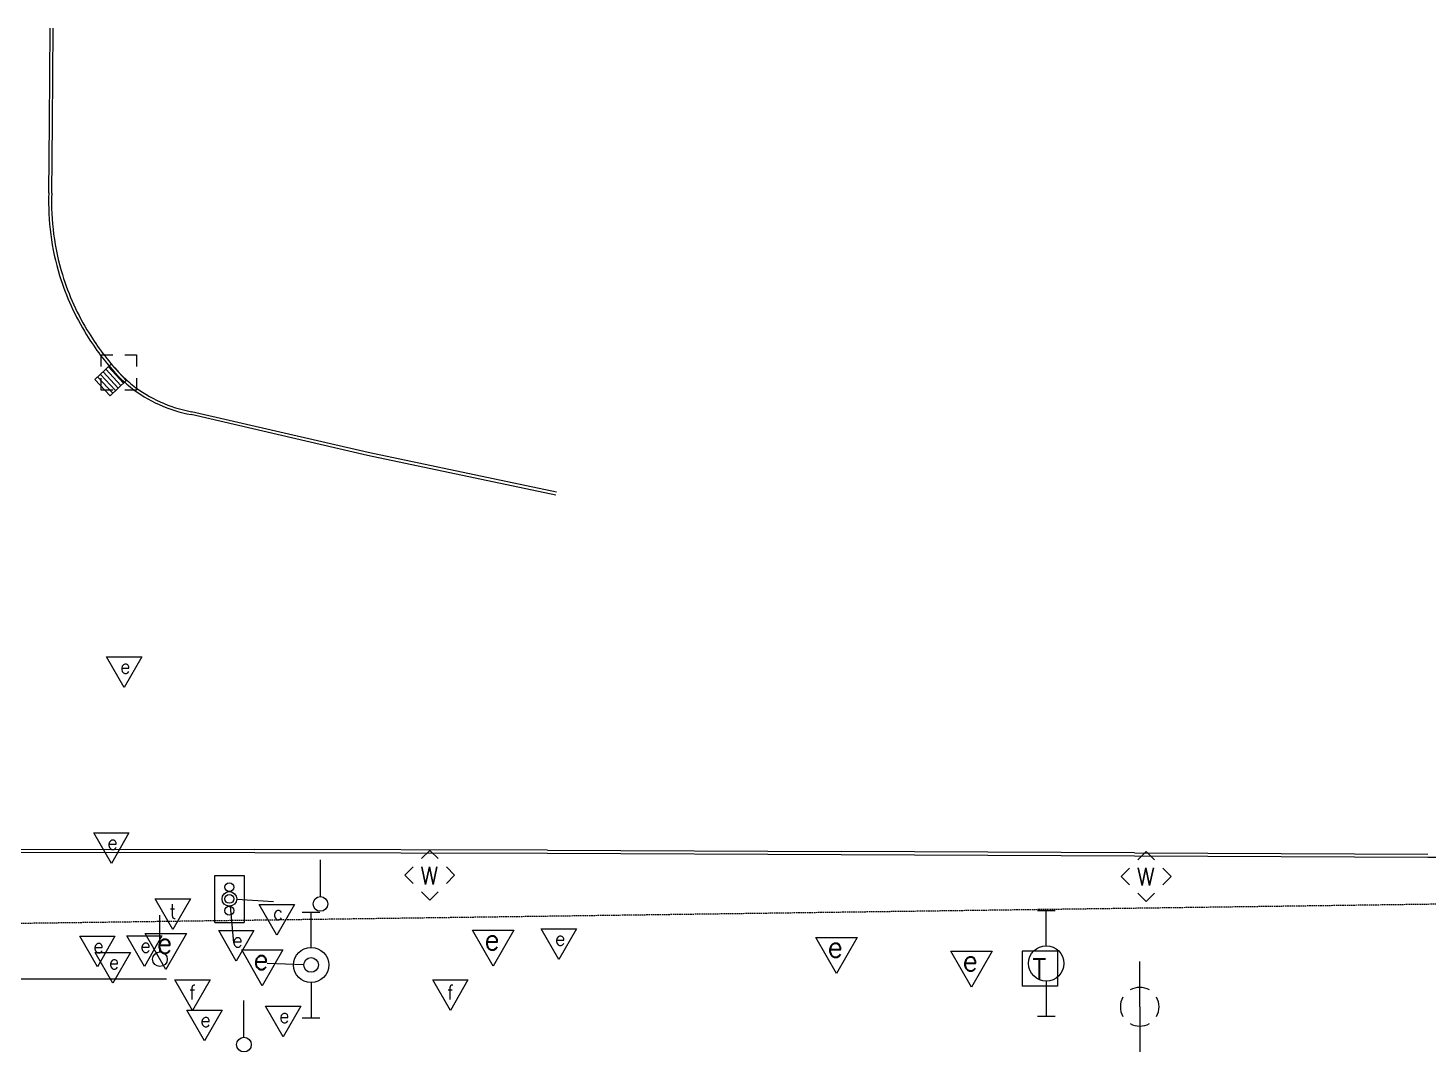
# Model space of a CAD drawing. Header units: feet. Extents: x 19943 to 22668, y 19646 to 21490.
# Drawn here: x 21433.8 to 21672.1, y 21264.2 to 21438.5 of the extents above; entities that cross this region are included whole.
import ezdxf

# ---------------------------------------------------------------- set-up
doc = ezdxf.new("R2010")
doc.units = ezdxf.units.FT
doc.header["$MEASUREMENT"] = 0
doc.linetypes.add('DASHED2', pattern=[0.375, 0.25, -0.125])
for name, color, linetype in [('V-CATV-UNDR-MRKR', 253, 'Continuous'), ('V-FENC-SNOW', 253, 'Continuous'), ('V-FIBR-UNDR-MRKR', 253, 'Continuous'), ('V-PHON', 253, 'Continuous'), ('V-PHON-UNDR-MRKR', 253, 'Continuous'), ('V-POWR-POLE', 253, 'Continuous'), ('V-POWR-POLE-GUYW', 253, 'Continuous'), ('V-POWR-UNDR-MRKR', 253, 'Continuous'), ('V-ROAD-CURB-BACK', 253, 'Continuous'), ('V-ROAD-CURB-FACE', 253, 'Continuous'), ('V-ROAD-SGNL', 253, 'Continuous'), ('V-STRM', 253, 'Continuous'), ('V-STRM-INLT-CURB-BACK', 253, 'Continuous'), ('V-STRM-PIPE', 253, 'DASHED2'), ('V-WATR', 253, 'Continuous'), ('V-WATR-STRC', 253, 'Continuous')]:
    doc.layers.add(name, color=color, linetype=linetype)
doc.styles.add('14', font='ROMANS')

# ---------------------------------------------------------------- blocks, each defined once
blk = doc.blocks.new('ex util pole')
for p, q in [((-0.06, 0), (-0.18, 0)), ((-0.1795, 0.03), (-0.1795, -0.03)), ((0.06, 0), (0.18, 0)), ((0.1801, 0.03), (0.1801, -0.03))]:
    blk.add_line(p, q)
blk.add_circle((0, 0), 0.06)
blk = doc.blocks.new('ex guy wire')
blk.add_line((0, 0.025), (0, 0.15))
blk.add_circle((0, 0), 0.025)
blk = doc.blocks.new('ex elec pm_flag')
for p, q in [((-0.0703, 0.0463), (0.0703, 0.0463)), ((0, -0.076), (-0.0703, 0.0463)), ((0.0703, 0.0463), (0, -0.076))]:
    blk.add_line(p, q)
at = {"style": '14'}
blk.add_text('e', height=0.07, dxfattribs=at).set_placement((-0.0315, -0.0206))
blk = doc.blocks.new('ex tele box')
for p, q in [((0.06, 0.06), (-0.06, 0.06)), ((-0.06, 0.06), (-0.06, -0.06)), ((0.06, 0.06), (0.06, -0.06)), ((0.06, -0.06), (-0.06, -0.06))]:
    blk.add_line(p, q)
at = {"style": '14'}
blk.add_text('T', height=0.07, dxfattribs=at).set_placement((-0.0258, -0.037))
blk = doc.blocks.new('ex water valve')
for q in [(-0.077, 0), (0.077, 0)]:
    blk.add_line((0, 0), q)
for start, end in [(60, 120), (150, 210), (330, 30), (240, 300)]:
    blk.add_arc((0, 0), 0.033, start, end)
blk = doc.blocks.new('ex water stub')
for p, q in [((-0.0283, 0.0566), (0, 0.0849)), ((0, 0.0849), (0.0283, 0.0566)), ((-0.0849, 0), (-0.0566, 0.0283)), ((0.0566, 0.0283), (0.0849, 0)), ((0.0849, 0), (0.0566, -0.0283)), ((-0.0566, -0.0283), (-0.0849, 0)), ((0, -0.0849), (-0.0283, -0.0566)), ((0.0283, -0.0566), (0, -0.0849))]:
    blk.add_line(p, q)
at = {"style": '14'}
blk.add_text('W', height=0.06, dxfattribs=at).set_placement((-0.0321, -0.0314))
blk = doc.blocks.new('ex TRAFFIC SIG')
for p, q in [((-0.05, 0.08), (0.05, 0.08)), ((-0.05, -0.08), (-0.05, 0.08)), ((0.05, 0.08), (0.05, -0.08)), ((-0.05, -0.08), (0.05, -0.08))]:
    blk.add_line(p, q)
for centre in [(0, 0.04), (0, 0), (0, -0.04)]:
    blk.add_circle(centre, 0.015)
blk = doc.blocks.new('ex inlet')
for p, q in [((-0.06, 0.06), (-0.02, 0.06)), ((-0.06, 0.02), (-0.06, 0.06)), ((0.02, 0.06), (0.06, 0.06)), ((0.06, 0.06), (0.06, 0.02)), ((-0.06, -0.06), (-0.06, -0.02)), ((0.06, -0.02), (0.06, -0.06)), ((-0.02, -0.06), (-0.06, -0.06)), ((0.06, -0.06), (0.02, -0.06))]:
    blk.add_line(p, q)
blk = doc.blocks.new('Existing Basemap')
at = {"layer": 'V-CATV-UNDR-MRKR', "linetype": 'Continuous'}
for p, q in [((21473.16, 21289.32), (21479.16, 21289.32)), ((21476.16, 21284.1), (21473.16, 21289.32)), ((21479.16, 21289.32), (21476.16, 21284.1))]:
    blk.add_line(p, q, dxfattribs=at)
at = {"layer": 'V-FENC-SNOW'}
blk.add_line((21419.92, 21276.68), (21457.4, 21276.64), dxfattribs=at)
at = {"layer": 'V-FIBR-UNDR-MRKR'}
for p, q in [((21458.8, 21276.49), (21464.8, 21276.49)), ((21461.8, 21271.27), (21458.8, 21276.49)), ((21464.8, 21276.49), (21461.8, 21271.27)), ((21502.7, 21276.49), (21508.7, 21276.49)), ((21505.7, 21271.27), (21502.7, 21276.49)), ((21508.7, 21276.49), (21505.7, 21271.27))]:
    blk.add_line(p, q, dxfattribs=at)
at = {"layer": 'V-PHON-UNDR-MRKR', "linetype": 'Continuous'}
for p, q in [((21455.44, 21290.28), (21461.44, 21290.28)), ((21458.44, 21285.06), (21455.44, 21290.28)), ((21461.44, 21290.28), (21458.44, 21285.06))]:
    blk.add_line(p, q, dxfattribs=at)
at = {"layer": 'V-POWR-UNDR-MRKR'}
for p, q in [((21447.16, 21331.46), (21453.16, 21331.46)), ((21450.16, 21326.24), (21447.16, 21331.46)), ((21453.16, 21331.46), (21450.16, 21326.24)), ((21444.99, 21301.51), (21450.99, 21301.51)), ((21447.99, 21296.29), (21444.99, 21301.51)), ((21450.99, 21301.51), (21447.99, 21296.29)), ((21442.61, 21283.93), (21448.61, 21283.93)), ((21445.61, 21278.71), (21442.61, 21283.93)), ((21448.61, 21283.93), (21445.61, 21278.71)), ((21450.61, 21283.97), (21456.61, 21283.97)), ((21453.61, 21278.75), (21450.61, 21283.97)), ((21456.61, 21283.97), (21453.61, 21278.75)), ((21466.26, 21284.88), (21472.26, 21284.88)), ((21469.26, 21279.66), (21466.26, 21284.88)), ((21472.26, 21284.88), (21469.26, 21279.66)), ((21521.17, 21285.16), (21527.17, 21285.16)), ((21524.17, 21279.94), (21521.17, 21285.16)), ((21527.17, 21285.16), (21524.17, 21279.94)), ((21445.24, 21281.12), (21451.24, 21281.12)), ((21448.24, 21275.9), (21445.24, 21281.12)), ((21451.24, 21281.12), (21448.24, 21275.9)), ((21460.83, 21271.31), (21466.83, 21271.31)), ((21463.83, 21266.09), (21460.83, 21271.31)), ((21466.83, 21271.31), (21463.83, 21266.09)), ((21474.23, 21271.99), (21480.23, 21271.99)), ((21477.23, 21266.77), (21474.23, 21271.99)), ((21480.23, 21271.99), (21477.23, 21266.77))]:
    blk.add_line(p, q, dxfattribs=at)
at = {"layer": 'V-ROAD-CURB-BACK', "linetype": 'Continuous'}
for p, q in [((21437.95, 21422.37), (21438.08, 21438.51)), ((21437.85, 21410.42), (21437.95, 21422.37)), ((21491.7, 21366.23), (21461.66, 21373.2)), ((21523.79, 21359.5), (21491.7, 21366.23)), ((21422.42, 21298.21), (21472.39, 21298.18)), ((21472.39, 21298.18), (21522.25, 21298.03)), ((21522.25, 21298.03), (21572.24, 21297.82)), ((21572.24, 21297.82), (21622.18, 21297.58)), ((21622.18, 21297.58), (21672.13, 21297.37)), ((21672.13, 21297.37), (21721.99, 21297.17))]:
    blk.add_line(p, q, dxfattribs=at)
for centre, radius, start, end in [((21479.99, 21408.84), 42.18, 177.8486, 196.9642), ((21481.12, 21409.35), 43.4, 197.1766, 211.6904), ((21481.12, 21409.35), 43.4, 211.6904, 222.7676), ((21465.69, 21395.56), 22.72, 223.6668, 231.5381), ((21465.69, 21395.56), 22.72, 231.5381, 259.7802)]:
    blk.add_arc(centre, radius, start, end, dxfattribs=at)
at = {"layer": 'V-ROAD-CURB-FACE'}
for p, q in [((21437.45, 21422.38), (21437.58, 21438.51)), ((21437.35, 21410.43), (21437.45, 21422.38)), ((21491.59, 21365.74), (21461.56, 21372.71)), ((21523.68, 21359.01), (21491.59, 21365.74)), ((21422.42, 21298.71), (21472.39, 21298.68)), ((21522.25, 21298.53), (21472.38, 21298.68)), ((21522.25, 21298.53), (21572.25, 21298.32)), ((21622.18, 21298.08), (21572.24, 21298.32)), ((21622.18, 21298.08), (21672.13, 21297.87))]:
    blk.add_line(p, q, dxfattribs=at)
for centre, radius, start, end in [((21479.99, 21408.84), 42.68, 177.8584, 196.9654), ((21481.12, 21409.35), 43.9, 197.1754, 211.6904), ((21481.12, 21409.35), 43.9, 211.6904, 222.7727), ((21465.69, 21395.56), 23.22, 223.6571, 231.5381), ((21465.69, 21395.56), 23.22, 231.5381, 259.7494)]:
    blk.add_arc(centre, radius, start, end, dxfattribs=at)
at = {"layer": 'V-STRM-INLT-CURB-BACK'}
for p, q in [((21447.97, 21381.26), (21445.2, 21378.7)), ((21450.54, 21378.49), (21447.97, 21381.26)), ((21445.2, 21378.7), (21447.77, 21375.92)), ((21445.66, 21379.12), (21448.23, 21376.35)), ((21448.69, 21376.78), (21446.12, 21379.55)), ((21446.59, 21379.98), (21449.15, 21377.2)), ((21449.62, 21377.63), (21447.05, 21380.41)), ((21447.51, 21380.83), (21450.08, 21378.06)), ((21447.77, 21375.92), (21450.54, 21378.49))]:
    blk.add_line(p, q, dxfattribs=at)
at = {"layer": 'V-STRM-PIPE'}
blk.add_line((21254.08, 21283.7), (21824.41, 21291.46), dxfattribs=at)
at = {"layer": 'V-PHON', "linetype": 'Continuous', "xscale": 50, "yscale": 50}
blk.add_blockref('ex tele box', (21606.05, 21278.38), dxfattribs=at)
at = {"layer": 'V-POWR-POLE', "linetype": 'Continuous', "xscale": 50, "yscale": 50, "rotation": 90}
for p in [(21482, 21279.01), (21607.14, 21279.27)]:
    blk.add_blockref('ex util pole', p, dxfattribs=at)
at = {"layer": 'V-POWR-POLE-GUYW', "xscale": 50, "yscale": 50}
for p in [(21483.59, 21289.4), (21456.26, 21279.99), (21470.56, 21265.46)]:
    blk.add_blockref('ex guy wire', p, dxfattribs=at)
at = {"layer": 'V-POWR-POLE-GUYW', "linetype": 'Continuous', "xscale": 50, "yscale": 50}
for p, rotation in [((21468.08, 21290.26), 185.2313913029828), ((21468.08, 21290.26), 266.7644425098309), ((21482, 21279.01), 88.0915838086154)]:
    blk.add_blockref('ex guy wire', p, dxfattribs=dict(at, rotation=rotation))
at = {"layer": 'V-POWR-UNDR-MRKR', "linetype": 'Continuous', "xscale": 50, "yscale": 50}
for p in [(21457.27, 21282.06), (21513.01, 21282.63), (21571.45, 21281.36), (21473.69, 21279.25), (21594.43, 21279.02)]:
    blk.add_blockref('ex elec pm_flag', p, dxfattribs=at)
at = {"layer": 'V-ROAD-SGNL', "linetype": 'Continuous', "xscale": 50, "yscale": 50}
blk.add_blockref('ex TRAFFIC SIG', (21468.08, 21290.26), dxfattribs=at)
at = {"layer": 'V-STRM', "xscale": 50, "yscale": 50, "zscale": 0.5}
blk.add_blockref('ex inlet', (21449.26, 21379.88), dxfattribs=at)
at = {"layer": 'V-WATR', "linetype": 'Continuous', "xscale": 100, "yscale": 100, "rotation": 90}
blk.add_blockref('ex water valve', (21623.06, 21271.9), dxfattribs=at)
at = {"layer": 'V-WATR-STRC', "linetype": 'Continuous', "xscale": 50, "yscale": 50}
for p in [(21502.19, 21294.28), (21624.16, 21294.09)]:
    blk.add_blockref('ex water stub', p, dxfattribs=at)
at = {"layer": 'V-CATV-UNDR-MRKR', "linetype": 'Continuous', "style": '14'}
blk.add_text('c', height=2.4, rotation=0.0008, dxfattribs=at).set_placement((21475.44, 21286.71))
at = {"layer": 'V-FIBR-UNDR-MRKR', "style": '14'}
for p in [(21461.2, 21273.16), (21505.1, 21273.16)]:
    blk.add_text('f', height=2.4, rotation=0.0008, dxfattribs=at).set_placement(p)
at = {"layer": 'V-PHON-UNDR-MRKR', "linetype": 'Continuous', "style": '14'}
blk.add_text('t', height=2.4, rotation=0.0008, dxfattribs=at).set_placement((21457.84, 21286.95))
at = {"layer": 'V-POWR-UNDR-MRKR', "style": '14'}
for p in [(21449.44, 21328.61), (21447.27, 21298.66), (21468.54, 21282.03), (21523.45, 21282.31), (21444.89, 21281.08), (21452.89, 21281.12), (21447.52, 21278.27), (21463.11, 21268.46), (21476.51, 21269.14)]:
    blk.add_text('e', height=2.4, rotation=0.0008, dxfattribs=at).set_placement(p)

msp = doc.modelspace()

# ---------------------------------------------------------------- block references
msp.add_blockref('Existing Basemap', (0, 0))

doc.saveas('drawing.dxf')
